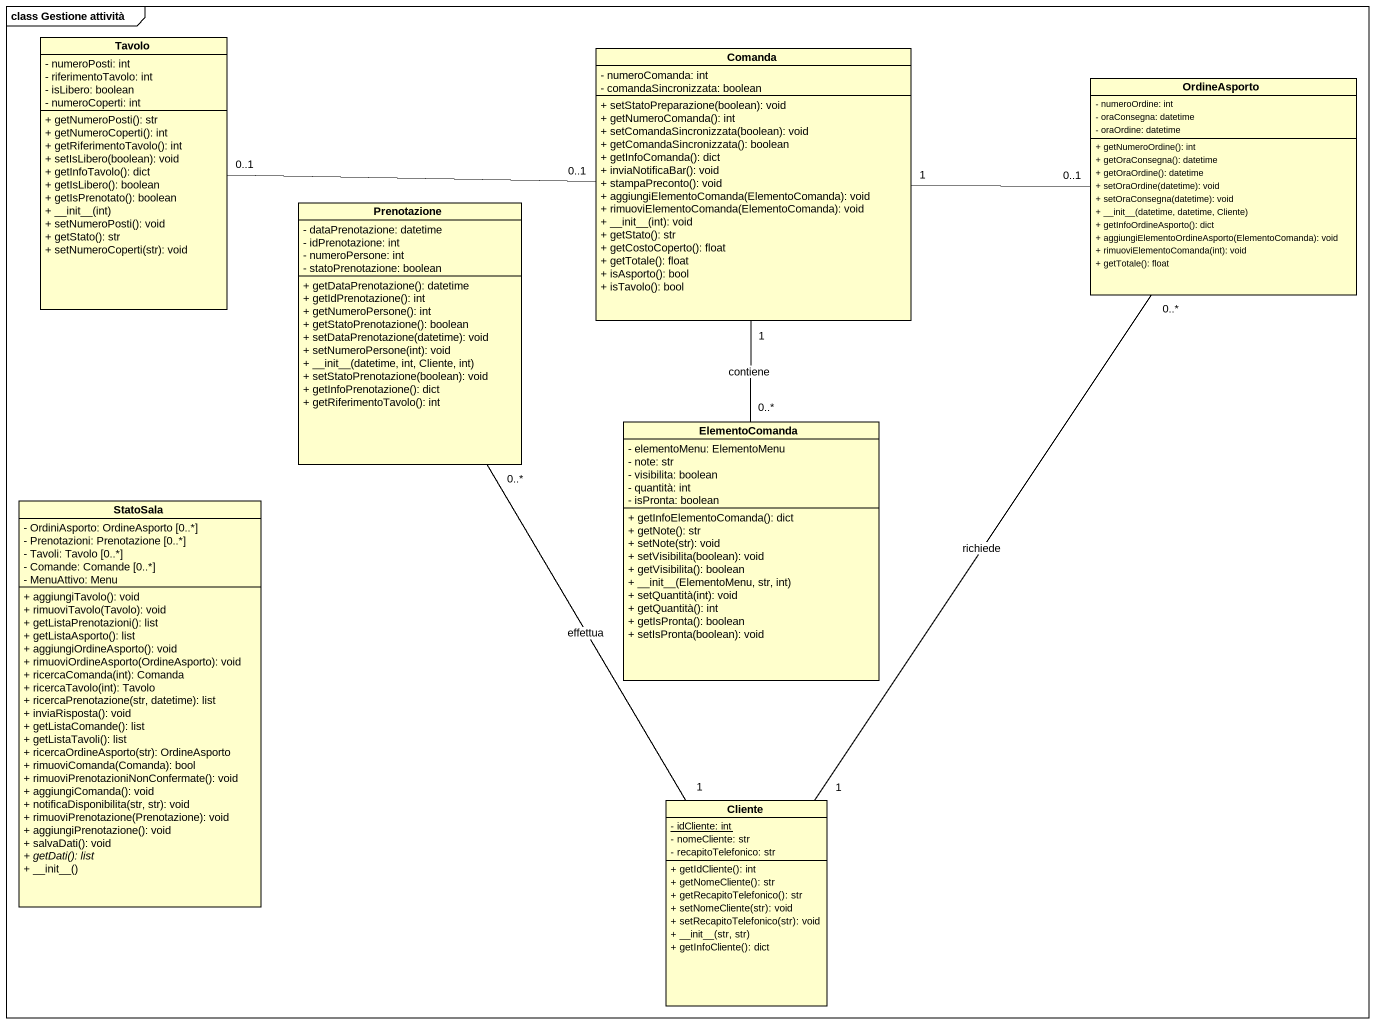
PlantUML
@startuml
mainframe class Gestione attività
hide circle
hide empty members
skinparam classAttributeIconSize 0
class Tavolo {
  - numeroPosti: int
  - riferimentoTavolo: int
  - isLibero: boolean
  - numeroCoperti: int
  + getNumeroPosti(): str
  + getNumeroCoperti(): int
  + getRiferimentoTavolo(): int
  + setIsLibero(boolean): void
  + getInfoTavolo(): dict
  + getIsLibero(): boolean
  + getIsPrenotato(): boolean
  + ~__init~__(int)
  + setNumeroPosti(): void
  + getStato(): str
  + setNumeroCoperti(str): void
}
class Comanda {
  - numeroComanda: int
  - comandaSincronizzata: boolean
  + setStatoPreparazione(boolean): void
  + getNumeroComanda(): int
  + setComandaSincronizzata(boolean): void
  + getComandaSincronizzata(): boolean
  + getInfoComanda(): dict
  + inviaNotificaBar(): void
  + stampaPreconto(): void
  + aggiungiElementoComanda(ElementoComanda): void
  + rimuoviElementoComanda(ElementoComanda): void
  + ~__init~__(int): void
  + getStato(): str
  + getCostoCoperto(): float
  + getTotale(): float
  + isAsporto(): bool
  + isTavolo(): bool
}
class OrdineAsporto {
  - numeroOrdine: int
  - oraConsegna: datetime
  - oraOrdine: datetime
  + getNumeroOrdine(): int
  + getOraConsegna(): datetime
  + getOraOrdine(): datetime
  + setOraOrdine(datetime): void
  + setOraConsegna(datetime): void
  + ~__init~__(datetime, datetime, Cliente)
  + getInfoOrdineAsporto(): dict
  + aggiungiElementoOrdineAsporto(ElementoComanda): void
  + rimuoviElementoComanda(int): void
  + getTotale(): float
}
class Prenotazione {
  - dataPrenotazione: datetime
  - idPrenotazione: int
  - numeroPersone: int
  - statoPrenotazione: boolean
  + getDataPrenotazione(): datetime
  + getIdPrenotazione(): int
  + getNumeroPersone(): int
  + getStatoPrenotazione(): boolean
  + setDataPrenotazione(datetime): void
  + setNumeroPersone(int): void
  + ~__init~__(datetime, int, Cliente, int)
  + setStatoPrenotazione(boolean): void
  + getInfoPrenotazione(): dict
  + getRiferimentoTavolo(): int
}
class ElementoComanda {
  - elementoMenu: ElementoMenu
  - note: str
  - visibilita: boolean
  - quantità: int
  - isPronta: boolean
  + getInfoElementoComanda(): dict
  + getNote(): str
  + setNote(str): void
  + setVisibilita(boolean): void
  + getVisibilita(): boolean
  + ~__init~__(ElementoMenu, str, int)
  + setQuantità(int): void
  + getQuantità(): int
  + getIsPronta(): boolean
  + setIsPronta(boolean): void
}
class StatoSala {
  - OrdiniAsporto: OrdineAsporto [0..*]
  - Prenotazioni: Prenotazione [0..*]
  - Tavoli: Tavolo [0..*]
  - Comande: Comande [0..*]
  - MenuAttivo: Menu
  + aggiungiTavolo(): void
  + rimuoviTavolo(Tavolo): void
  + getListaPrenotazioni(): list
  + getListaAsporto(): list
  + aggiungiOrdineAsporto(): void
  + rimuoviOrdineAsporto(OrdineAsporto): void
  + ricercaComanda(int): Comanda
  + ricercaTavolo(int): Tavolo
  + ricercaPrenotazione(str, datetime): list
  + inviaRisposta(): void
  + getListaComande(): list
  + getListaTavoli(): list
  + ricercaOrdineAsporto(str): OrdineAsporto
  + rimuoviComanda(Comanda): bool
  + rimuoviPrenotazioniNonConfermate(): void
  + aggiungiComanda(): void
  + notificaDisponibilita(str, str): void
  + rimuoviPrenotazione(Prenotazione): void
  + aggiungiPrenotazione(): void
  + salvaDati(): void
  {abstract} + getDati(): list
  + ~__init~__()
}
class Cliente {
  {static} - idCliente: int
  - nomeCliente: str
  - recapitoTelefonico: str
  + getIdCliente(): int
  + getNomeCliente(): str
  + getRecapitoTelefonico(): str
  + setNomeCliente(str): void
  + setRecapitoTelefonico(str): void
  + ~__init~__(str, str)
  + getInfoCliente(): dict
}
Comanda "0..1" -left- "0..1" Tavolo
Comanda "1" -right- "0..1" OrdineAsporto
Comanda "1" -- "0..*" ElementoComanda : contiene
Cliente "1" -up- "0..*" OrdineAsporto : richiede
Cliente "1" -up- "0..*" Prenotazione : effettua
@enduml
